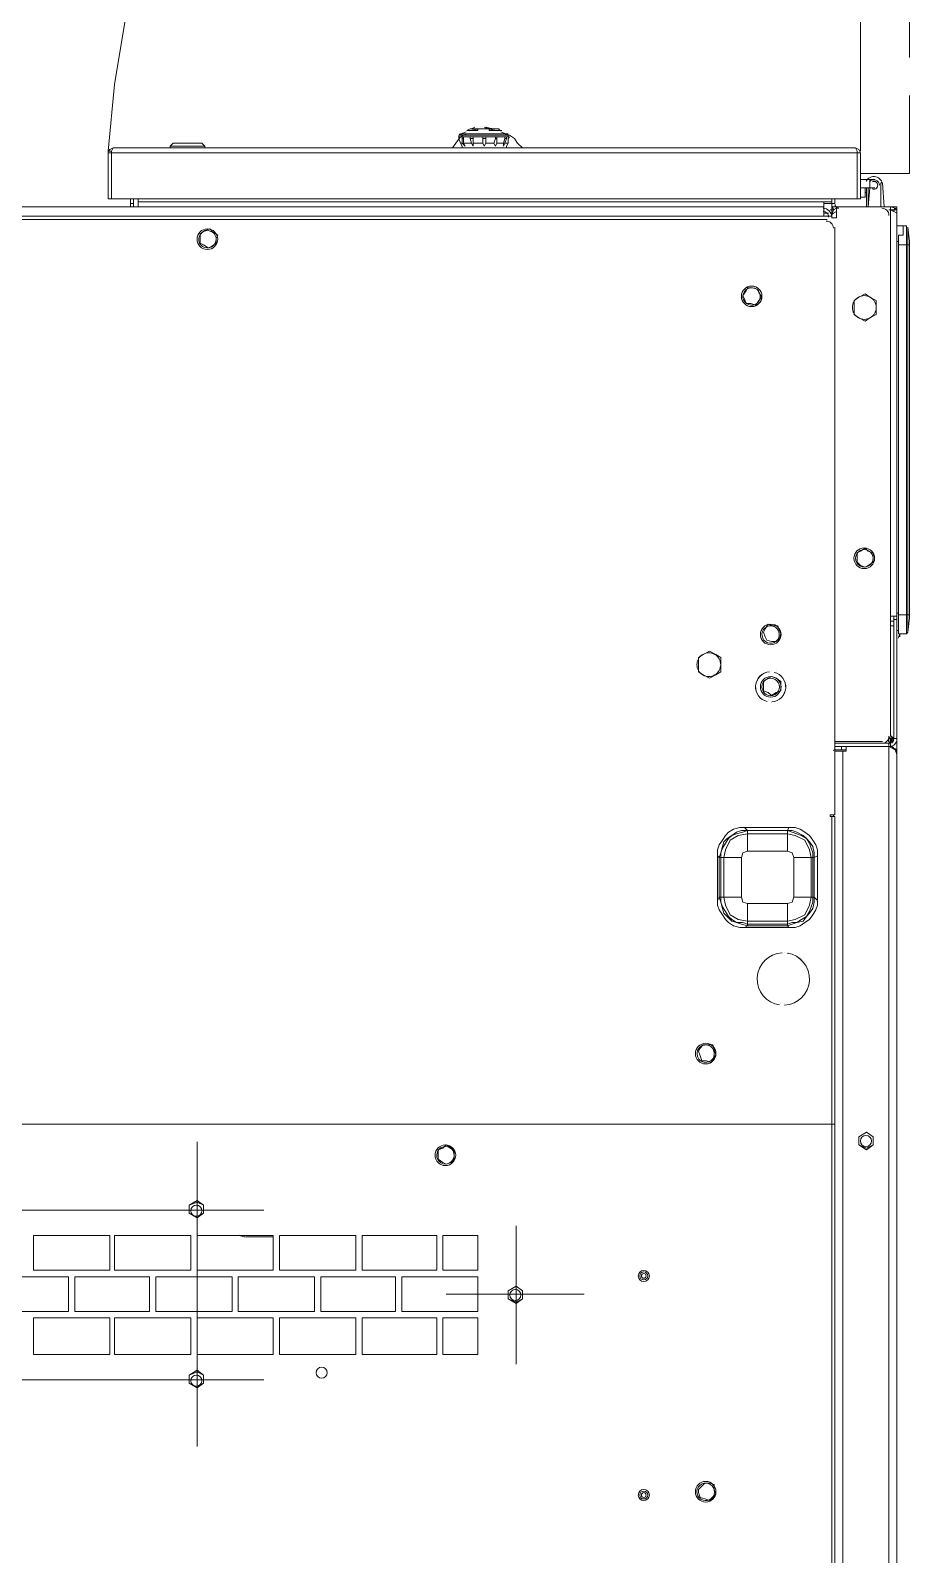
# Model space of a CAD drawing. Extents: x -3450 to 27857, y -1288 to 11880.
# Drawn here: x 25912.3 to 25982.5, y 197.5 to 319.1 of the extents above; entities that cross this region are included whole.
import ezdxf

# ---------------------------------------------------------------- set-up
doc = ezdxf.new("R2010")
doc.units = 0
doc.layers.add('188K-SM-03-F20-MECH-EQ-Y2257103$0$M-EQPM-AD', color=5, linetype='Continuous')

# ---------------------------------------------------------------- blocks, each defined once
blk = doc.blocks.new('188K-SM-03-F20-MECH-EQ-Y2257103$0$A$C9ea2c5c3')
at = {"lineweight": 13}
for points in [[(-1833.5, 475), (-1876.6, 475), (-1876.6, 477.5), (-1879.1, 477.5), (-1881.6, 480.1), (-1882.9, 483.9), (-1882.9, 1699.9), (-1882.9, 1703.7)], [(-1876.6, 1706.2), (-1876.6, 477.5)], [(-185.6, 1703.7), (-184.3, 1703.7), (-184.3, 1706.2), (-185.6, 1706.2), (-186.8, 1703.7), (-186.8, 1692.3), (-186.8, 1647.9), (-186.8, 1646.7), (-186.8, 779), (-189.4, 779), (-1831, 779), (-1833.5, 779), (-1833.5, 533.3), (-1831, 533.3), (-1829.7, 533.3), (-1829.7, 532), (-1833.5, 532), (-1833.5, 63.3)], [(-1839.8, 481.3), (-1839.8, 1665.7)], [(-1831, 1656.8), (-1833.5, 1656.8), (-1833.5, 779), (-1831, 779), (-189.4, 779), (-186.8, 779), (-186.8, 537.1), (-189.4, 537.1), (-190.6, 537.1), (-190.6, 535.8), (-186.8, 535.8), (-186.8, 63.3), (-186.8, 50.7), (-185.6, 50.7), (-185.6, 48.1), (-184.3, 48.1)], [(-1831, 1656.8), (-1831, 779), (-1831, 533.3)], [(-1324.3, 1036.1), (-1324.3, 895.5)], [(-1064.6, 982.9), (-1377.5, 982.9)], [(-1324.3, 982.9), (-1324.3, 982.9)], [(-1578.9, 970.3), (-1578.9, 860.1)], [(-1548.5, 962.7), (-1548.5, 933.5), (-1548.5, 962.7), (-1520.6, 962.7), (-1520.6, 933.5), (-1548.5, 933.5)], [(-1548.5, 900.6), (-1548.5, 928.5)], [(-1523.2, 914.5), (-1633.4, 914.5)], [(-1578.9, 915.8), (-1578.9, 914.5)], [(-1578.9, 914.5), (-1578.9, 914.5)], [(-1578.9, 914.5), (-1578.9, 914.5)], [(-1324.3, 900.6), (-1324.3, 792.9)], [(-1548.5, 895.5), (-1548.5, 867.7), (-1548.5, 895.5), (-1520.6, 895.5), (-1520.6, 867.7), (-1548.5, 867.7)], [(-1383.8, 868.9), (-1363.6, 868.9)], [(-1063.4, 847.4), (-1377.5, 847.4)], [(-1324.3, 847.4), (-1324.3, 847.4)], [(-1833.5, 811.9), (-1833.5, 811.9)], [(-1833.5, 772.7), (-1833.5, 772.7)], [(-1793, 682.7), (-1793, 682.7)], [(-1790.4, 682.7), (-1790.4, 682.7)], [(-1803.1, 680.2), (-1803.1, 680.2)], [(-1803.1, 644.7), (-1803.1, 644.7)], [(-1796.8, 642.2), (-1796.8, 642.2)], [(-1793, 642.2), (-1793, 642.2)], [(-1819.6, 600.4), (-1817, 597.9), (-1817, 601.7), (-1815.8, 606.7), (-1813.2, 610.5), (-1810.7, 613.1), (-1808.2, 616.9), (-1803.1, 618.1), (-1799.3, 619.4), (-1795.5, 620.7), (-1795.5, 619.4), (-1795.5, 616.9), (-1763.8, 616.9), (-1763.8, 602.9), (-1795.5, 602.9)], [(-1796.8, 621.9), (-1795.5, 620.7), (-1763.8, 620.7), (-1763.8, 619.4), (-1763.8, 616.9), (-1756.2, 615.6), (-1749.9, 611.8), (-1746.1, 604.2), (-1744.8, 597.9), (-1758.8, 597.9), (-1760, 601.7), (-1763.8, 602.9)], [(-1761.3, 621.9), (-1763.8, 620.7), (-1758.8, 619.4), (-1755, 618.1), (-1751.2, 616.9), (-1747.4, 613.1), (-1744.8, 610.5), (-1743.6, 606.7), (-1742.3, 601.7), (-1741, 597.9), (-1742.3, 597.9), (-1744.8, 597.9), (-1744.8, 566.2), (-1758.8, 566.2), (-1758.8, 597.9)], [(-1796.8, 542.1), (-1795.5, 544.7), (-1799.3, 544.7), (-1803.1, 545.9), (-1808.2, 548.5), (-1810.7, 551), (-1813.2, 553.5), (-1815.8, 557.3), (-1817, 562.4), (-1817, 566.2), (-1817, 597.9), (-1815.8, 597.9), (-1814.5, 597.9), (-1813.2, 604.2), (-1809.4, 611.8), (-1801.8, 615.6), (-1795.5, 616.9), (-1795.5, 602.9), (-1799.3, 601.7), (-1800.6, 597.9)], [(-1739.8, 600.4), (-1741, 597.9), (-1741, 566.2), (-1742.3, 566.2), (-1744.8, 566.2), (-1746.1, 559.9), (-1749.9, 552.3), (-1756.2, 548.5), (-1763.8, 547.2), (-1763.8, 561.1), (-1760, 562.4), (-1758.8, 566.2)], [(-1819.6, 564.9), (-1817, 566.2), (-1815.8, 566.2), (-1814.5, 566.2), (-1813.2, 559.9), (-1809.4, 552.3), (-1801.8, 548.5), (-1795.5, 547.2), (-1795.5, 544.7), (-1763.8, 544.7), (-1761.3, 542.1)], [(-1795.5, 561.1), (-1799.3, 562.4), (-1800.6, 566.2)], [(-1739.8, 564.9), (-1741, 566.2), (-1742.3, 562.4), (-1743.6, 557.3), (-1744.8, 553.5), (-1747.4, 551), (-1751.2, 548.5), (-1755, 545.9), (-1758.8, 544.7), (-1763.8, 544.7), (-1763.8, 547.2), (-1795.5, 547.2), (-1795.5, 561.1), (-1763.8, 561.1)], [(-1795.5, 544.7), (-1795.5, 544.7)], [(-1763.8, 544.7), (-1763.8, 544.7)], [(-1832.2, 532), (-1832.2, 533.3)], [(-1882.9, 376.2), (-1882.9, 471.2), (-1882.9, 481.3), (-1882.9, 483.9), (-1881.6, 480.1), (-1876.6, 477.5), (-1877.8, 477.5)], [(-1882.9, 481.3), (-1882.9, 481.3)], [(-1876.6, 475), (-1877.8, 475), (-1877.8, 471.2), (-1880.4, 471.2), (-1877.8, 468.7), (-1877.8, 53.2)], [(-1880.4, 472.5), (-1877.8, 471.2), (-1879.1, 475)], [(-1879.1, 478.8), (-1879.1, 477.5)], [(-1879.1, 477.5), (-1879.1, 477.5)], [(-1879.1, 477.5), (-1879.1, 477.5)], [(-1879.1, 475), (-1877.8, 471.2), (-1879.1, 472.5), (-1877.8, 472.5)], [(-1877.8, 475), (-1877.8, 477.5)], [(-1877.8, 475), (-1876.6, 473.7), (-1875.3, 472.5)], [(-1833.5, 477.5), (-1876.6, 477.5)], [(-1842.4, 477.5), (-1842.4, 481.3), (-1839.8, 481.3), (-1834.8, 481.3), (-1833.5, 481.3)], [(-1842.4, 480.1), (-1838.6, 480.1), (-1833.5, 480.1)], [(-1838.6, 480.1), (-1838.6, 477.5)], [(-1833.5, 482.6), (-1833.5, 482.6)], [(-1882.9, 471.2), (-1880.4, 471.2), (-1877.8, 469.9)], [(-1879.1, 473.7), (-1877.8, 471.2), (-1880.4, 472.5), (-1879.1, 472.5)], [(-1880.4, 471.2), (-1880.4, 471.2)], [(-1880.4, 376.2), (-1880.4, 471.2)], [(-1879.1, 473.7), (-1879.1, 473.7)], [(-1877.8, 472.5), (-1877.8, 472.5)], [(-1877.8, 472.5), (-1877.8, 472.5)], [(-1877.8, 472.5), (-1877.8, 472.5)], [(-1877.8, 471.2), (-1877.8, 471.2)], [(-1876.6, 471.2), (-1877.8, 471.2)], [(-1876.6, 471.2), (-1876.6, 473.7)], [(-1876.6, 471.2), (-1876.6, 471.2)], [(-1871.5, 473.7), (-1833.5, 473.7)], [(-1782.8, 442.1), (-1782.8, 442.1)], [(-1780.3, 440.8), (-1780.3, 440.8)], [(-1786.6, 416.7), (-1786.6, 416.7)], [(-1782.8, 416.7), (-1782.8, 416.7)], [(-1885.4, 390.1), (-1885.4, 387.6)], [(-1884.2, 390.1), (-1884.2, 390.1)], [(-1884.2, 385.1), (-1882.9, 385.1), (-1882.9, 390.1)], [(-1890.5, 62.1), (-1888, 62.1), (-1888, 69.7), (-1884.2, 69.7), (-1884.2, 77.3), (-1884.2, 372.4), (-1884.2, 387.6), (-1890.5, 387.6), (-1890.5, 386.3), (-1890.5, 382.5), (-1890.5, 378.7), (-1890.5, 372.4), (-1891.8, 372.4), (-1891.8, 373.7), (-1891.8, 376.2), (-1891.8, 382.5), (-1891.8, 386.3), (-1893, 374.9), (-1893, 372.4), (-1893, 77.3), (-1893, 74.7), (-1891.8, 63.3)], [(-1891.8, 386.3), (-1890.5, 387.6)], [(-1891.8, 386.3), (-1891.8, 386.3)], [(-1891.8, 386.3), (-1891.8, 386.3)], [(-1891.8, 386.3), (-1891.8, 386.3)], [(-1891.8, 386.3), (-1891.8, 386.3)], [(-1890.5, 387.6), (-1890.5, 387.6)], [(-1880.4, 381.3), (-1877.8, 381.3), (-1877.8, 377.5), (-1880.4, 377.5)], [(-1893, 372.4), (-1891.8, 372.4), (-1891.8, 77.3), (-1891.8, 63.3)], [(-1884.2, 77.3), (-1890.5, 77.3), (-1890.5, 372.4), (-1884.2, 372.4)], [(-1884.2, 371.1), (-1882.9, 371.1)], [(-1882.9, 373.7), (-1882.9, 376.2), (-1880.4, 376.2), (-1880.4, 373.7)], [(-1882.9, 373.7), (-1882.9, 373.7)], [(-1877.8, 373.7), (-1882.9, 373.7), (-1882.9, 53.2), (-1882.9, 46.9), (-1879.1, 46.9), (-1877.8, 46.9), (-1881.6, 48.1), (-1882.9, 49.4), (-1882.9, 53.2), (-1882.9, 51.9), (-1880.4, 50.7), (-1877.8, 49.4), (-1877.8, 46.9), (-1871.5, 46.9), (-1834.8, 46.9), (-1834.8, 55.7), (-1831, 55.7), (-1831, 54.5), (-1831, 53.2), (-1832.2, 51.9), (-1834.8, 50.7)], [(-1881.6, 48.1), (-1880.4, 49.4), (-1877.8, 49.4), (-1877.8, 373.7)], [(-1877.8, 373.7), (-1877.8, 373.7)], [(-1890.5, 62.1), (-1890.5, 77.3), (-1891.8, 77.3), (-1893, 77.3)], [(-1882.9, 74.7), (-1884.2, 74.7)], [(-1890.5, 63.3), (-1890.5, 63.3)], [(-1888, 69.7), (-1884.2, 69.7)], [(-1888, 62.1), (-1882.9, 62.1)], [(-1884.2, 69.7), (-1884.2, 69.7)], [(-1882.9, 49.4), (-1880.4, 49.4), (-1880.4, 50.7)], [(-1880.4, 50.7), (-1880.4, 50.7)], [(-1877.8, 49.4), (-1876.6, 49.4), (-1877.8, 49.4), (-1880.4, 50.7)], [(-1879.1, 50.7), (-1879.1, 50.7)], [(-1879.1, 50.7), (-1879.1, 50.7)], [(-1877.8, 49.4), (-1877.8, 49.4)], [(-1834.8, 48.1), (-1832.2, 49.4), (-1831, 53.2)], [(-1832.2, 46.9), (-1831, 46.9), (-1831, 49.4), (-1831, 51.9)], [(-1832.2, 49.4), (-1831, 49.4)], [(-1831, 54.5), (-1824.6, 54.5), (-1824.6, 46.9)], [(-1831, 53.2), (-1831, 53.2)], [(-1831, 53.2), (-1831, 53.2)], [(-1831, 51.9), (-1831, 51.9)], [(-241.3, 43.1), (-243.8, 45.6), (-246.4, 46.9), (-1824.6, 46.9), (-1824.6, 43.1), (-1831, 43.1), (-1831, 44.3), (-1831, 49.4), (-1829.7, 49.4)], [(-1828.4, 51.9), (-1824.6, 51.9)], [(-1827.2, 57), (-193.2, 57), (-193.2, 53.2), (-191.9, 53.2), (-188.1, 53.2), (-186.8, 53.2)], [(-1824.6, 54.5), (-246.4, 54.5)], [(-1879.1, 46.9), (-1879.1, 46.9)], [(-1879.1, 46.9), (-1879.1, 46.9)], [(-1872.8, 46.9), (-1871.5, 27.9)], [(-1870.2, 27.9), (-1871.5, 27.9), (-1872.8, 46.9)], [(-1860.1, 31.7), (-1860.1, 46.9), (-1861.4, 31.7), (-1861.4, 30.4), (-1861.4, 29.1), (-1861.4, 27.9), (-1861.4, 26.6), (-1861.4, 25.3)], [(-1858.8, 31.7), (-1858.8, 46.9)], [(-1858.8, 46.9), (-1858.8, 31.7)], [(-1857.6, 35.5), (-1857.6, 31.7), (-1857.6, 39.3)], [(-1857.6, 39.3), (-1857.6, 39.3)], [(-1857.6, 31.7), (-1857.6, 39.3), (-1853.8, 39.3)], [(-1851.2, 3.8), (-1851.2, 40.5), (-1851.2, 3.8), (-1853.8, 3.8), (-1852.5, 1.3), (-1850, 0)], [(-1253.4, 3.8), (-1253.4, 40.5), (-1255.9, 40.5), (-1851.2, 40.5), (-1853.8, 40.5), (-1853.8, 3.8)], [(-1832.2, 46.9), (-1834.8, 46.9)], [(-1824.6, 44.3), (-1831, 44.3), (-1833.5, 44.3)], [(-1833.5, 44.3), (-1833.5, 40.5)], [(-1831, 46.9), (-1831, 46.9)], [(-1831, 44.3), (-1831, 44.3)], [(-1831, 40.5), (-1831, 43.1)], [(-1277.4, 43.1), (-1824.6, 43.1)], [(-1255.9, 3.8), (-1255.9, 40.5), (-1255.9, 3.8), (-1255.9, 2.5), (-1255.9, 3.8), (-1253.4, 3.8), (-1253.4, 2.5), (-1254.6, 1.3), (-1257.2, 0), (-1774, 0)], [(-1277.4, 46.9), (-1277.4, 43.1), (-1277.4, 40.5)], [(-1277.4, 40.5), (-1277.4, 46.9)], [(-1273.6, 46.9), (-1273.6, 40.5)], [(-1271.1, 44.3), (-1273.6, 44.3)], [(-1271.1, 46.9), (-1271.1, 44.3), (-1271.1, 40.5)], [(-1871.5, 27.9), (-1871.5, 27.9)], [(-1870.2, 27.9), (-1870.2, 27.9)], [(-1865.2, 31.7), (-1861.4, 31.7), (-1853.8, 31.7)], [(-1865.2, 25.3), (-1861.4, 25.3), (-1853.8, 25.3), (-1857.6, 25.3), (-1858.8, 25.3)], [(-1858.8, 35.5), (-1857.6, 35.5)], [(-1858.8, 25.3), (-1858.8, 25.3)], [(-1857.6, 35.5), (-1857.6, 35.5)], [(-1857.6, 25.3), (-1857.6, 25.3)], [(-1857.6, 25.3), (-1857.6, 25.3)], [(-1857.6, 25.3), (-1857.6, 25.3)], [(-1857.6, 25.3), (-1857.6, 25.3)], [(-1851.2, 31.7), (-1851.2, 31.7)], [(-1851.2, 25.3), (-1851.2, 25.3)], [(-1893, -41.8), (-1893, 20.3), (-1853.8, 20.3)], [(-1853.8, 2.5), (-1853.8, -125.4)], [(-1839.8, 0), (-1850, 0), (-1851.2, 2.5), (-1851.2, 3.8), (-1851.2, 2.5)], [(-1851.2, 3.8), (-1255.9, 3.8)], [(-1839.8, 0), (-1839.8, 0)], [(-1819.6, 0), (-1819.6, 0)], [(-1819.6, 0), (-1815.8, 0), (-1808.2, 0), (-1805.6, 0), (-1793, 0), (-1791.7, 0)], [(-1819.6, 0), (-1819.6, 0)], [(-1815.8, 0), (-1815.8, 0)], [(-1808.2, 0), (-1808.2, 0)], [(-1805.6, 0), (-1805.6, 0)], [(-1793, 0), (-1793, 0)], [(-1791.7, 0), (-1791.7, 0)], [(-1774, 0), (-1774, 0)], [(-1679, 0), (-1679, 0)], [(-1679, 0), (-1679, 0)], [(-1633.4, 0), (-1599.2, 0), (-1582.7, 0)], [(-1633.4, 0), (-1633.4, 0)], [(-1620.7, 0), (-1620.7, 0)], [(-1620.7, 0), (-1620.7, 0)], [(-1620.7, 0), (-1620.7, 0)], [(-1620.7, 0), (-1619.4, 0), (-1618.2, 0), (-1616.9, 0), (-1615.6, 0), (-1614.4, 0), (-1613.1, 0), (-1611.8, 0), (-1610.6, 0), (-1609.3, 0), (-1608, 0), (-1606.8, 0), (-1605.5, 0), (-1604.2, 0), (-1601.7, 0), (-1600.4, 0), (-1597.9, 0), (-1596.6, 0), (-1595.4, 0), (-1594.1, 0), (-1592.8, 0), (-1591.6, 0), (-1590.3, 0), (-1589, 0), (-1587.8, 0), (-1586.5, 0)], [(-1619.4, 0), (-1619.4, 0)], [(-1619.4, 0), (-1619.4, 0)], [(-1618.2, 0), (-1618.2, 0)], [(-1618.2, 0), (-1618.2, 0)], [(-1618.2, 0), (-1618.2, 0)], [(-1618.2, 0), (-1618.2, 0)], [(-1616.9, 0), (-1616.9, 0)], [(-1616.9, 0), (-1616.9, 0)], [(-1616.9, 0), (-1616.9, 0)], [(-1616.9, 0), (-1616.9, 0)], [(-1615.6, 0), (-1615.6, 0)], [(-1614.4, 0), (-1614.4, 0)], [(-1614.4, 0), (-1614.4, 0)], [(-1614.4, 0), (-1614.4, 0)], [(-1613.1, 0), (-1613.1, 0)], [(-1611.8, 0), (-1611.8, 0)], [(-1611.8, 0), (-1611.8, 0)], [(-1611.8, 0), (-1611.8, 0)], [(-1611.8, 0), (-1611.8, 0)], [(-1611.8, 0), (-1611.8, 0)], [(-1611.8, 0), (-1611.8, 0)], [(-1610.6, 0), (-1610.6, 0)], [(-1609.3, 0), (-1609.3, 0)], [(-1608, 0), (-1608, 0)], [(-1608, 0), (-1608, 0)], [(-1608, 0), (-1608, 0)], [(-1608, 0), (-1608, 0)], [(-1608, 0), (-1608, 0)], [(-1606.8, 0), (-1606.8, 0)], [(-1606.8, 0), (-1606.8, 0)], [(-1605.5, 0), (-1605.5, 0)], [(-1605.5, 0), (-1605.5, 0)], [(-1604.2, 0), (-1604.2, 0)], [(-1601.7, 0), (-1601.7, 0)], [(-1601.7, 0), (-1601.7, 0)], [(-1601.7, 0), (-1601.7, 0)], [(-1601.7, 0), (-1601.7, 0)], [(-1600.4, 0), (-1600.4, 0)], [(-1600.4, 0), (-1600.4, 0)], [(-1600.4, 0), (-1600.4, 0)], [(-1599.2, 0), (-1599.2, 0)], [(-1599.2, 0), (-1599.2, 0)], [(-1599.2, 0), (-1599.2, 0)], [(-1597.9, 0), (-1597.9, 0)], [(-1596.6, 0), (-1596.6, 0)], [(-1596.6, 0), (-1596.6, 0)], [(-1596.6, 0), (-1596.6, 0)], [(-1595.4, 0), (-1595.4, 0)], [(-1594.1, 0), (-1594.1, 0)], [(-1592.8, 0), (-1592.8, 0)], [(-1592.8, 0), (-1592.8, 0)], [(-1592.8, 0), (-1592.8, 0)], [(-1592.8, 0), (-1592.8, 0)], [(-1592.8, 0), (-1592.8, 0)], [(-1591.6, 0), (-1591.6, 0)], [(-1590.3, 0), (-1590.3, 0)], [(-1590.3, 0), (-1590.3, 0)], [(-1590.3, 0), (-1590.3, 0)], [(-1589, 0), (-1589, 0)], [(-1587.8, 0), (-1587.8, 0)], [(-1587.8, 0), (-1587.8, 0)], [(-1586.5, 0), (-1586.5, 0)], [(-1584, 0), (-1580.2, -3.8), (-1577.6, -7.6), (-1573.8, -10.1)], [(-1571.3, 0), (-1571.3, -1.3), (-1572.6, -3.8), (-1572.6, -7.6), (-1573.8, -8.9)], [(-1571.3, 0), (-1571.3, 0)], [(-1571.3, 0), (-1571.3, 0)], [(-1539.6, -11.4), (-1534.6, -8.9), (-1530.8, -3.8), (-1528.2, 0)], [(-1535.8, 0), (-1535.8, 0)], [(-1534.6, 0), (-1534.6, 0)], [(-1527, 0), (-1527, 0)], [(-1527, 0), (-1525.7, 0), (-1524.4, 0), (-1523.2, 0), (-1521.9, 0), (-1520.6, 0), (-1519.4, 0), (-1518.1, 0), (-1516.8, 0), (-1515.6, 0), (-1511.8, 0), (-1509.2, 0), (-1506.7, 0), (-1473.8, 0)], [(-1525.7, 0), (-1525.7, 0)], [(-1524.4, 0), (-1524.4, 0)], [(-1524.4, 0), (-1524.4, 0)], [(-1524.4, 0), (-1524.4, 0)], [(-1523.2, 0), (-1523.2, 0)], [(-1523.2, 0), (-1523.2, 0)], [(-1521.9, 0), (-1521.9, 0)], [(-1520.6, 0), (-1520.6, 0)], [(-1520.6, 0), (-1520.6, 0)], [(-1520.6, 0), (-1520.6, 0)], [(-1520.6, 0), (-1520.6, 0)], [(-1519.4, 0), (-1519.4, 0)], [(-1519.4, 0), (-1519.4, 0)], [(-1518.1, 0), (-1518.1, 0)], [(-1516.8, 0), (-1516.8, 0)], [(-1515.6, 0), (-1515.6, 0)], [(-1515.6, 0), (-1515.6, 0)], [(-1515.6, 0), (-1515.6, 0)], [(-1511.8, 0), (-1511.8, 0)], [(-1511.8, 0), (-1511.8, 0)], [(-1511.8, 0), (-1511.8, 0)], [(-1509.2, 0), (-1509.2, 0)], [(-1509.2, 0), (-1509.2, 0)], [(-1509.2, 0), (-1509.2, 0)], [(-1509.2, 0), (-1509.2, 0)], [(-1508, 0), (-1508, 0)], [(-1506.7, 0), (-1506.7, 0)], [(-1506.7, 0), (-1506.7, 0)], [(-1506.7, 0), (-1506.7, 0)], [(-1505.4, 0), (-1505.4, 0)], [(-1505.4, 0), (-1505.4, 0)], [(-1502.9, 0), (-1502.9, 0)], [(-1502.9, 0), (-1502.9, 0)], [(-1502.9, 0), (-1502.9, 0)], [(-1499.1, 0), (-1499.1, 0)], [(-1499.1, 0), (-1499.1, 0)], [(-1499.1, 0), (-1499.1, 0)], [(-1499.1, 0), (-1499.1, 0)], [(-1499.1, 0), (-1499.1, 0)], [(-1497.8, 0), (-1497.8, 0)], [(-1496.6, 0), (-1496.6, 0)], [(-1494, 0), (-1494, 0)], [(-1494, 0), (-1494, 0)], [(-1494, 0), (-1494, 0)], [(-1494, 0), (-1494, 0)], [(-1494, 0), (-1494, 0)], [(-1494, 0), (-1494, 0)], [(-1491.5, 0), (-1491.5, 0)], [(-1491.5, 0), (-1491.5, 0)], [(-1491.5, 0), (-1491.5, 0)], [(-1490.2, 0), (-1490.2, 0)], [(-1490.2, 0), (-1490.2, 0)], [(-1490.2, 0), (-1490.2, 0)], [(-1489, 0), (-1489, 0)], [(-1489, 0), (-1489, 0)], [(-1487.7, 0), (-1487.7, 0)], [(-1487.7, 0), (-1487.7, 0)], [(-1487.7, 0), (-1487.7, 0)], [(-1487.7, 0), (-1487.7, 0)], [(-1486.4, 0), (-1486.4, 0)], [(-1486.4, 0), (-1486.4, 0)], [(-1485.2, 0), (-1485.2, 0)], [(-1483.9, 0), (-1483.9, 0)], [(-1483.9, 0), (-1482.6, 0)], [(-1482.6, 0), (-1482.6, 0)], [(-1482.6, 0), (-1482.6, 0)], [(-1482.6, 0), (-1482.6, 0)], [(-1482.6, 0), (-1482.6, 0)], [(-1473.8, 0), (-1473.8, 0)], [(-1428.2, 0), (-1428.2, 0)], [(-1428.2, 0), (-1428.2, 0)], [(-1426.9, 0), (-1426.9, 0)], [(-1426.9, 0), (-1426.9, 0)], [(-1302.8, 0), (-1302.8, -1.3), (-1330.6, -1.3), (-1330.6, 0)], [(-1277.4, -139.3), (-1267.3, -105.1), (-1258.4, -50.7), (-1253.4, 2.5)], [(-1255.9, 2.5), (-1257.2, 0)], [(-1255.9, 2.5), (-1253.4, 2.5)], [(-1573.8, -8.9), (-1573.8, -8.9)], [(-1571.3, -8.9), (-1573.8, -8.9)], [(-1533.3, -10.1), (-1573.8, -10.1)], [(-1572.6, -3.8), (-1572.6, -3.8)], [(-1534.6, -11.4), (-1572.6, -11.4)], [(-1571.3, -7.6), (-1570, -7.6)], [(-1570, -3.8), (-1570, -3.8)], [(-1563.7, -8.9), (-1570, -8.9)], [(-1568.8, -3.8), (-1568.8, -3.8)], [(-1563.7, -3.8), (-1563.7, -3.8)], [(-1563.7, -7.6), (-1562.4, -7.6)], [(-1554.8, -8.9), (-1562.4, -8.9)], [(-1561.2, -3.8), (-1561.2, -3.8)], [(-1554.8, -3.8), (-1554.8, -3.8)], [(-1554.8, -7.6), (-1553.6, -7.6), (-1552.3, -7.6)], [(-1552.3, -3.8), (-1552.3, -3.8)], [(-1544.7, -8.9), (-1552.3, -8.9)], [(-1544.7, -3.8), (-1544.7, -3.8)], [(-1544.7, -7.6), (-1543.4, -7.6), (-1542.2, -7.6)], [(-1543.4, -3.8), (-1543.4, -3.8)], [(-1537.1, -8.9), (-1542.2, -8.9)], [(-1537.1, -3.8), (-1537.1, -3.8)], [(-1537.1, -7.6), (-1535.8, -7.6)], [(-1535.8, -3.8), (-1535.8, -3.8)], [(-1533.3, -8.9), (-1535.8, -8.9)], [(-1534.6, -3.8), (-1534.6, -3.8)], [(-1533.3, -8.9), (-1533.3, -8.9)], [(-1302.8, -1.3), (-1305.3, -3.8), (-1328.1, -3.8), (-1330.6, -1.3)], [(-1567.5, -13.9), (-1567.5, -13.9)], [(-1566.2, -13.9), (-1566.2, -13.9)], [(-1557.4, -15.2), (-1565, -15.2)], [(-1565, -15.2), (-1565, -15.2)], [(-1563.7, -15.2), (-1563.7, -15.2)], [(-1553.6, -16.5), (-1561.2, -15.2), (-1563.7, -15.2), (-1561.2, -15.2), (-1562.4, -15.2)], [(-1563.7, -15.2), (-1563.7, -15.2)], [(-1563.7, -15.2), (-1563.7, -15.2)], [(-1563.7, -15.2), (-1563.7, -15.2)], [(-1561.2, -15.2), (-1561.2, -15.2)], [(-1561.2, -15.2), (-1561.2, -15.2)], [(-1547.2, -15.2), (-1559.9, -15.2), (-1547.2, -15.2), (-1548.5, -15.2), (-1542.2, -15.2), (-1539.6, -13.9), (-1548.5, -13.9), (-1539.6, -13.9), (-1548.5, -13.9), (-1548.5, -15.2), (-1556.1, -15.2)], [(-1559.9, -15.2), (-1554.8, -16.5), (-1556.1, -15.2), (-1554.8, -15.2), (-1554.8, -16.5)], [(-1559.9, -15.2), (-1559.9, -15.2)], [(-1559.9, -15.2), (-1559.9, -15.2)], [(-1557.4, -13.9), (-1557.4, -13.9)], [(-1557.4, -13.9), (-1557.4, -13.9)], [(-1557.4, -13.9), (-1557.4, -13.9)], [(-1557.4, -13.9), (-1557.4, -13.9)], [(-1557.4, -15.2), (-1557.4, -15.2)], [(-1557.4, -15.2), (-1557.4, -15.2)], [(-1553.6, -16.5), (-1553.6, -16.5)], [(-1548.5, -13.9), (-1548.5, -13.9)], [(-1548.5, -15.2), (-1548.5, -15.2)], [(-1548.5, -15.2), (-1548.5, -15.2)], [(-1542.2, -15.2), (-1548.5, -15.2)], [(-1548.5, -16.5), (-1548.5, -16.5)], [(-1547.2, -15.2), (-1547.2, -15.2)], [(-1544.7, -15.2), (-1543.4, -15.2), (-1546, -16.5)], [(-1546, -16.5), (-1546, -16.5)], [(-1543.4, -15.2), (-1543.4, -15.2)], [(-1543.4, -15.2), (-1543.4, -15.2)], [(-1543.4, -15.2), (-1543.4, -15.2)], [(-1542.2, -15.2), (-1542.2, -15.2)], [(-1539.6, -13.9), (-1539.6, -13.9)], [(-1893, -192.5), (-1893, -72.2)]]:
    blk.add_lwpolyline(points, dxfattribs=at)
for points in [[(-1729.6, 1065.3), (-1733.4, 1065.3), (-1737.2, 1066.5), (-1737.2, 1070.3), (-1738.5, 1074.1), (-1736, 1076.7), (-1733.4, 1079.2), (-1729.6, 1077.9), (-1725.8, 1076.7), (-1724.6, 1072.9), (-1724.6, 1070.3), (-1727.1, 1067.8)], [(-1329.4, 985.5), (-1324.3, 989.3), (-1318, 985.5), (-1318, 979.1), (-1324.3, 975.3), (-1329.4, 979.1)], [(-1324.3, 976.6), (-1329.4, 979.1), (-1329.4, 985.5), (-1324.3, 989.3), (-1318, 985.5), (-1318, 979.1)], [(-1515.6, 962.7), (-1456, 962.7), (-1456, 933.5), (-1515.6, 933.5)], [(-1451, 962.7), (-1390.2, 962.7), (-1390.2, 933.5), (-1451, 933.5)], [(-1385.1, 962.7), (-1324.3, 962.7), (-1324.3, 933.5), (-1385.1, 933.5)], [(-1319.2, 962.7), (-1258.4, 962.7), (-1258.4, 933.5), (-1319.2, 933.5)], [(-1254.6, 962.7), (-1193.8, 962.7), (-1193.8, 933.5), (-1254.6, 933.5)], [(-1487.7, 928.5), (-1487.7, 900.6), (-1548.5, 900.6), (-1548.5, 928.5)], [(-1482.6, 928.5), (-1423.1, 928.5), (-1423.1, 900.6), (-1482.6, 900.6)], [(-1418, 928.5), (-1357.2, 928.5), (-1357.2, 900.6), (-1418, 900.6)], [(-1352.2, 928.5), (-1291.4, 928.5), (-1291.4, 900.6), (-1352.2, 900.6)], [(-1286.3, 928.5), (-1226.8, 928.5), (-1226.8, 900.6), (-1286.3, 900.6)], [(-1221.7, 928.5), (-1160.9, 928.5), (-1160.9, 900.6), (-1221.7, 900.6)], [(-1584, 918.3), (-1578.9, 922.1), (-1572.6, 918.3), (-1572.6, 912), (-1578.9, 908.2), (-1584, 912)], [(-1578.9, 908.2), (-1584, 912), (-1584, 918.3), (-1578.9, 920.9), (-1572.6, 918.3), (-1572.6, 912)], [(-1515.6, 895.5), (-1456, 895.5), (-1456, 867.7), (-1515.6, 867.7)], [(-1451, 895.5), (-1390.2, 895.5), (-1390.2, 867.7), (-1451, 867.7)], [(-1385.1, 895.5), (-1324.3, 895.5), (-1324.3, 867.7), (-1385.1, 867.7)], [(-1319.2, 895.5), (-1258.4, 895.5), (-1258.4, 867.7), (-1319.2, 867.7)], [(-1254.6, 895.5), (-1193.8, 895.5), (-1193.8, 867.7), (-1254.6, 867.7)], [(-1329.4, 849.9), (-1324.3, 853.7), (-1318, 849.9), (-1318, 843.6), (-1324.3, 839.8), (-1329.4, 843.6)], [(-1324.3, 841.1), (-1329.4, 843.6), (-1329.4, 849.9), (-1324.3, 853.7), (-1318, 849.9), (-1318, 843.6)], [(-1523.2, 795.5), (-1527, 798), (-1529.5, 800.5), (-1529.5, 803.1), (-1529.5, 806.9), (-1527, 809.4), (-1523.2, 810.7), (-1520.6, 809.4), (-1516.8, 806.9), (-1516.8, 803.1), (-1516.8, 799.3), (-1520.6, 798)], [(-1863.9, 795.5), (-1858.8, 799.3), (-1852.5, 795.5), (-1852.5, 789.1), (-1858.8, 785.3), (-1863.9, 789.1)], [(-1858.8, 785.3), (-1863.9, 789.1), (-1863.9, 795.5), (-1858.8, 798), (-1852.5, 795.5), (-1852.5, 789.1)], [(-1728.4, 715.7), (-1732.2, 715.7), (-1736, 715.7), (-1737.2, 719.5), (-1738.5, 723.3), (-1737.2, 725.8), (-1734.7, 729.6), (-1730.9, 728.3), (-1727.1, 728.3), (-1725.8, 724.5), (-1724.6, 720.7), (-1725.8, 718.2)], [(-1796.8, 542.1), (-1761.3, 542.1), (-1757.5, 542.1), (-1752.4, 543.4), (-1748.6, 545.9), (-1746.1, 548.5), (-1743.6, 552.3), (-1741, 556.1), (-1739.8, 559.9), (-1739.8, 564.9), (-1739.8, 600.4), (-1739.8, 604.2), (-1741, 608), (-1743.6, 611.8), (-1746.1, 615.6), (-1748.6, 618.1), (-1752.4, 620.7), (-1757.5, 621.9), (-1761.3, 621.9), (-1796.8, 621.9), (-1801.8, 621.9), (-1805.6, 620.7), (-1809.4, 618.1), (-1813.2, 615.6), (-1815.8, 611.8), (-1818.3, 608), (-1819.6, 604.2), (-1819.6, 600.4), (-1819.6, 564.9), (-1819.6, 559.9), (-1818.3, 556.1), (-1815.8, 552.3), (-1813.2, 548.5), (-1809.4, 545.9), (-1805.6, 543.4), (-1801.8, 542.1)], [(-1763.8, 619.4), (-1795.5, 619.4), (-1799.3, 618.1), (-1803.1, 618.1), (-1806.9, 615.6), (-1810.7, 613.1), (-1813.2, 609.3), (-1814.5, 605.5), (-1815.8, 601.7), (-1815.8, 597.9), (-1815.8, 566.2), (-1815.8, 562.4), (-1814.5, 558.6), (-1813.2, 554.8), (-1810.7, 551), (-1806.9, 548.5), (-1803.1, 547.2), (-1799.3, 545.9), (-1795.5, 544.7), (-1763.8, 544.7), (-1760, 545.9), (-1755, 547.2), (-1751.2, 548.5), (-1748.6, 551), (-1746.1, 554.8), (-1743.6, 558.6), (-1742.3, 562.4), (-1742.3, 566.2), (-1742.3, 597.9), (-1742.3, 601.7), (-1743.6, 605.5), (-1746.1, 609.3), (-1748.6, 613.1), (-1751.2, 615.6), (-1755, 618.1), (-1760, 618.1)], [(-1814.5, 566.2), (-1814.5, 597.9), (-1800.6, 597.9), (-1800.6, 566.2)], [(-1879.1, 473.7), (-1879.1, 472.5)], [(-1876.6, 471.2), (-1876.6, 469.9), (-1877.8, 471.2)], [(-1776.5, 433.2), (-1776.5, 429.4), (-1776.5, 425.6), (-1780.3, 423.1), (-1782.8, 421.8), (-1786.6, 423.1), (-1790.4, 425.6), (-1790.4, 429.4), (-1790.4, 433.2), (-1786.6, 434.5), (-1782.8, 437), (-1780.3, 434.5)], [(-1724.6, 418), (-1724.6, 411.7), (-1724.6, 406.6), (-1728.4, 404.1), (-1733.4, 401.5), (-1738.5, 404.1), (-1742.3, 406.6), (-1742.3, 411.7), (-1742.3, 418), (-1738.5, 420.5), (-1733.4, 423.1), (-1728.4, 420.5)], [(-1787.9, 381.3), (-1789.2, 385.1), (-1790.4, 387.6), (-1789.2, 391.4), (-1786.6, 393.9), (-1782.8, 393.9), (-1779, 392.7), (-1777.8, 390.1), (-1776.5, 386.3), (-1777.8, 383.8), (-1780.3, 380), (-1784.1, 381.3)], [(-1851.2, 330.6), (-1851.2, 326.8), (-1851.2, 323), (-1853.8, 321.7), (-1857.6, 319.2), (-1860.1, 321.7), (-1863.9, 323), (-1863.9, 326.8), (-1863.9, 330.6), (-1860.1, 333.1), (-1857.6, 334.4), (-1853.8, 333.1)], [(-1848.7, 133), (-1848.7, 126.7), (-1848.7, 121.6), (-1852.5, 119.1), (-1857.6, 116.5), (-1861.4, 119.1), (-1866.4, 121.6), (-1866.4, 126.7), (-1866.4, 133), (-1861.4, 135.5), (-1857.6, 138.1), (-1852.5, 135.5)], [(-1771.4, 112.7), (-1772.7, 115.3), (-1775.2, 119.1), (-1772.7, 121.6), (-1770.2, 125.4), (-1766.4, 124.1), (-1762.6, 124.1), (-1761.3, 120.3), (-1760, 117.8), (-1762.6, 114), (-1763.8, 111.5), (-1767.6, 111.5)], [(-1326.8, 76), (-1326.8, 72.2), (-1326.8, 68.4), (-1330.6, 65.9), (-1334.4, 64.6), (-1337, 67.1), (-1340.8, 69.7), (-1339.5, 72.2), (-1339.5, 76), (-1335.7, 78.5), (-1333.2, 79.8), (-1329.4, 77.3)], [(-1870.2, 27.9), (-1870.2, 46.9)], [(-1839.8, 0), (-1774, 0)], [(-1679, 0), (-1571.3, 0)], [(-1571.3, 0), (-1535.8, 0)], [(-1428.2, 0), (-1426.9, 0)], [(-1572.6, -3.8), (-1570, -3.8)], [(-1570, -3.8), (-1571.3, -7.6), (-1571.3, -8.9), (-1570, -8.9), (-1570, -7.6), (-1568.8, -3.8), (-1568.8, -1.3)], [(-1568.8, -3.8), (-1563.7, -3.8)], [(-1563.7, -3.8), (-1563.7, -7.6), (-1563.7, -8.9), (-1562.4, -8.9), (-1562.4, -7.6), (-1561.2, -3.8), (-1562.4, -1.3)], [(-1561.2, -3.8), (-1554.8, -3.8)], [(-1554.8, -3.8), (-1554.8, -7.6), (-1554.8, -8.9), (-1552.3, -8.9), (-1552.3, -7.6), (-1552.3, -3.8), (-1553.6, -1.3)], [(-1552.3, -3.8), (-1544.7, -3.8)], [(-1544.7, -3.8), (-1544.7, -7.6), (-1544.7, -8.9), (-1542.2, -8.9), (-1542.2, -7.6), (-1543.4, -3.8), (-1544.7, -1.3)], [(-1543.4, -3.8), (-1537.1, -3.8)], [(-1537.1, -3.8), (-1537.1, -7.6), (-1537.1, -8.9), (-1535.8, -8.9), (-1535.8, -7.6), (-1535.8, -3.8), (-1538.4, -1.3)], [(-1535.8, -3.8), (-1534.6, -3.8)], [(-1566.2, -13.9), (-1565, -15.2), (-1557.4, -15.2), (-1557.4, -13.9), (-1557.4, -15.2), (-1557.4, -13.9), (-1567.5, -13.9), (-1566.2, -13.9), (-1567.5, -13.9), (-1557.4, -13.9)], [(-1566.2, -13.9), (-1557.4, -13.9)], [(-1548.5, -13.9), (-1548.5, -15.2)], [(-1548.5, -13.9), (-1539.6, -13.9)]]:
    blk.add_lwpolyline(points, close=True, dxfattribs=at)
for points in [[(-1723.5, 1073.8, 0.26797), (-1728.2, 1078.9, 0.267995), (-1735, 1077.4, 0.267978), (-1737.1, 1070.7, 0.26797), (-1732.3, 1065.6, 0.267995), (-1725.5, 1067.1, 0.267978)], [(-1515.6, 803.6, 0.267872), (-1518.9, 809.7, 0.267947), (-1525.9, 809.8, 0.267913), (-1529.5, 803.8, 0.267872), (-1526.1, 797.7, 0.267947), (-1519.2, 797.6, 0.267913)], [(-1723.9, 725.4, 0.26792), (-1729.5, 729.6, 0.267937), (-1735.9, 726.8, 0.267962), (-1736.6, 719.9, 0.26792), (-1731.1, 715.7, 0.267937), (-1724.7, 718.5, 0.267962)], [(-1793.3, 684, 0.906707), (-1795.4, 642.4, -0.905951)], [(-1791.3, 642.2, 0.906707), (-1789.3, 683.8, -0.905951)], [(-1783.2, 442, 0.848532), (-1785.1, 418.4, -0.850568)], [(-1781.2, 418, 0.848532), (-1779.3, 441.7, -0.850568)], [(-1785.7, 436.1, 0.267955), (-1789.2, 430, 0.267955), (-1785.7, 424, 0.267933), (-1778.7, 424, 0.267955), (-1775.2, 430, 0.267955), (-1778.7, 436.1, 0.267933)], [(-1737.5, 420.5, 0.267932), (-1742.3, 412.3, 0.267932), (-1737.5, 404.1, 0.26792), (-1728, 404.1, 0.267932), (-1723.3, 412.3, 0.267932), (-1728, 420.5, 0.26792)], [(-1776.5, 384.2, 0.267915), (-1775.8, 391.1, 0.267934), (-1781.5, 395.2, 0.267975), (-1787.8, 392.3, 0.267915), (-1788.5, 385.4, 0.267934), (-1782.9, 381.3, 0.267975)], [(-1860.4, 333.5, 0.267955), (-1863.9, 327.4, 0.267955), (-1860.4, 321.4, 0.267933), (-1853.4, 321.4, 0.267955), (-1850, 327.4, 0.267955), (-1853.4, 333.5, 0.267933)], [(-1861.7, 135.5, 0.267932), (-1866.4, 127.3, 0.267932), (-1861.7, 119.1, 0.26792), (-1852.2, 119.1, 0.267932), (-1847.4, 127.3, 0.267932), (-1852.2, 135.5, 0.26792)], [(-1761.3, 114.4, 0.267915), (-1760.6, 121.3, 0.267934), (-1766.3, 125.4, 0.267975), (-1772.6, 122.5, 0.267915), (-1773.3, 115.6, 0.267934), (-1767.7, 111.5, 0.267975)], [(-1335.5, 79.1, 0.267926), (-1339.5, 73.4, 0.26793), (-1336.5, 67.1, 0.267956), (-1329.5, 66.6, 0.267926), (-1325.6, 72.3, 0.26793), (-1328.6, 78.6, 0.267956)]]:
    blk.add_lwpolyline(points, format="xyb", close=True, dxfattribs=at)
for points in [[(-1831, 45, 0.145332), (-1831.9, 48.1, 0.076635), (-1833, 49.4)], [(-1861.2, 26.9, -0.685091), (-1869, 29.7, 0.669559), (-1861.2, 26.9)], [(-1534.3, -11.2, 0.27607), (-1533.3, -9.5, 0.031507), (-1533.3, -8.9), (-1533.3, -7.6), (-1534.6, -3.8), (-1535.8, -1.3), (-1535.8, 0), (-1428.2, 0), (-1535.8, 0), (-1508, 0), (-1506.7, 0), (-1505.4, 0), (-1502.9, 0), (-1499.1, 0), (-1497.8, 0), (-1496.6, 0), (-1494, 0), (-1491.5, 0), (-1490.2, 0), (-1489, 0), (-1487.7, 0), (-1486.4, 0), (-1485.2, 0)], [(-1572.5, -8.9, 0.031507), (-1572.6, -9.5, 0.27607), (-1571.6, -11.2)], [(-1563.9, -13.7, 0.006061), (-1562.9, -13.9, 0.00961), (-1561.3, -14.3, 0.10602), (-1544.6, -14.3, 0.010131), (-1542.9, -13.9, 0.006061), (-1542, -13.7)]]:
    blk.add_lwpolyline(points, format="xyb", dxfattribs=at)
for centre, radius in [((-1730.3, 1072.2), 8.23), ((-1680.9, 1074.8), 4.43), ((-1680.9, 1074.8), 3.17), ((-1680.9, 1074.8), 1.9), ((-1323.7, 983.6), 4.43), ((-1323.7, 983.6), 4.43), ((-1423.7, 977.2), 4.43), ((-1578.3, 915.2), 4.43), ((-1578.3, 915.2), 4.43), ((-1680.9, 900), 4.43), ((-1680.9, 900), 3.17), ((-1680.9, 900), 1.9), ((-1323.7, 848), 4.43), ((-1323.7, 848), 4.43), ((-1522.5, 803.7), 8.23), ((-1858.2, 792.3), 4.43), ((-1858.2, 792.3), 4.43), ((-1730.3, 722.6), 8.23), ((-1782.2, 430), 8.23), ((-1782.2, 388.2), 8.23), ((-1856.9, 327.4), 8.23), ((-1767, 118.4), 8.23), ((-1332.5, 72.8), 8.23)]:
    blk.add_circle(centre, radius, dxfattribs=at)
for centre, radius, start, end in [((-1383.2, 859.4), 9.51, 89.9993, 98.6174), ((-1362.9, 859.4), 9.5, 58.2169, 89.9971), ((-1879.7, 482), 3.17, 180.0021, 254.085), ((-1877.2, 471.8), 5.7, 89.9988, 180.0012), ((-1877.2, 471.8), 3.17, 89.9993, 180.0007), ((-1870.9, 469.3), 5.7, 89.9988, 180.0012), ((-1835.4, 482), 3.16, 320.455, 344.1727), ((-1869.6, 384.4), 15.8, 154.3878, 165.8508), ((-1826.5, 64), 5.7, 179.9988, 270.0012), ((-1870.9, 53.8), 5.7, 179.9988, 270.0012), ((-1824, 55.1), 6.97, 179.9996, 270.0004), ((-1824, 55.1), 4.43, 179.9977, 270.0023), ((-1836.7, 45), 3.17, 359.9993, 90.0007), ((-1864.5, 29.8), 6.97, 181.5, 332.5131), ((-1864.5, 29.8), 6.97, 181.4979, 332.1036), ((-1864.5, 29.8), 3.17, 79.6125, 280.3875), ((-1864.5, 29.8), 3.17, 63.5761, 296.4239), ((-1864.5, 29.8), 3.17, 89.9993, 270.0007), ((-1864.5, 29.8), 6.97, 313.4317, 325.144), ((-1552.9, 24.7), 39.9, 241.7291, 249.8148), ((-1552.9, 24.7), 39.9, 290.1852, 298.2709)]:
    blk.add_arc(centre, radius, start, end, dxfattribs=at)
blk.add_open_spline([(-1883.1, 388.4), (-1883.1, 388.4), (-1883.1, 388.4), (-1883.1, 388.4)], degree=3, dxfattribs=at)
blk = doc.blocks.new('188K-SM-03-F20-MECH-EQ-Y2257103')
at = {"layer": '188K-SM-03-F20-MECH-EQ-Y2257103$0$M-EQPM-AD', "lineweight": 0, "ltscale": 0.1, "xscale": 0.1, "yscale": 0.1, "zscale": 0.1, "rotation": 180}
blk.add_blockref('188K-SM-03-F20-MECH-EQ-Y2257103$0$A$C9ea2c5c3', (25793.184, 309.687), dxfattribs=at)

msp = doc.modelspace()

# ---------------------------------------------------------------- block references
msp.add_blockref('188K-SM-03-F20-MECH-EQ-Y2257103', (0, 0))

doc.saveas('drawing.dxf')
